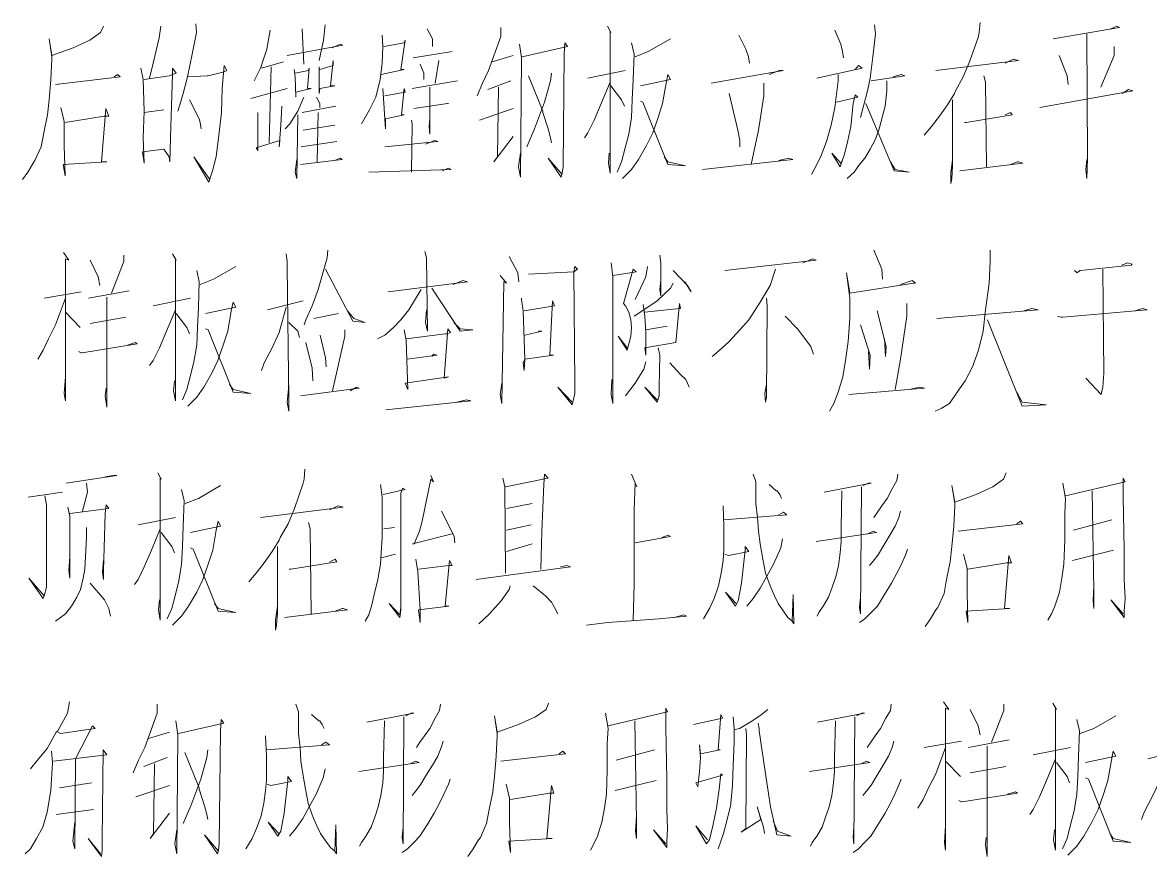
# Model space of a CAD drawing. Header units: millimetres. Extents: x 0 to 829, y 0 to 586.
# Drawn here: x 634.13 to 661.75, y 478.09 to 498.52 of the extents above; entities that cross this region are included whole.
import ezdxf

# ---------------------------------------------------------------- set-up
doc = ezdxf.new("R2010")
doc.units = ezdxf.units.MM

msp = doc.modelspace()

# ---------------------------------------------------------------- linework, layer by layer
at = {"color": 0, "lineweight": 0}
for points in [[(636.107722, 498.429139), (636.040694, 498.273917), (635.779639, 498.086944), (635.366889, 497.899972), (634.844778, 497.713), (634.781278, 498.118694), (634.844778, 497.684778), (634.844778, 497.621278), (634.823611, 497.123861), (634.781278, 496.626444), (634.738944, 496.256028), (634.65075, 495.818583), (634.583722, 495.479917), (634.432028, 495.137722), (634.389694, 495.074222), (634.259167, 494.859028), (634.128639, 494.672056)], [(637.518833, 498.429139), (637.4765, 498.150444), (637.324806, 497.529556), (637.236611, 497.155611)], [(638.369028, 498.489111), (638.390194, 498.273917), (638.280833, 497.74475), (638.171472, 497.187361), (638.062111, 496.781667), (637.977444, 496.502972), (637.931583, 496.34775)], [(640.192889, 498.333889), (640.108222, 497.868222), (639.953, 497.402556), (639.801306, 497.092111)], [(640.976056, 498.365639), (641.018389, 497.497806)], [(641.5405, 498.460889), (641.498167, 498.086944), (641.388806, 497.589528)], [(644.041694, 498.365639), (644.172222, 498.118694), (644.172222, 497.931722)], [(645.844389, 498.397389), (645.844389, 498.178667), (645.541, 497.342583), (645.389306, 497.032139), (645.258778, 496.721694)], [(648.454944, 498.429139), (648.539611, 498.273917), (648.518444, 498.305667), (648.518444, 494.827278), (648.476111, 495.074222), (648.497278, 495.324694)], [(654.01825, 498.333889), (654.169944, 497.995222), (654.212278, 497.80825), (654.236972, 497.653028)], [(654.995444, 498.460889), (655.016611, 498.242167), (654.953111, 497.684778), (654.886083, 497.155611), (654.822583, 496.845167), (654.734389, 496.502972), (654.649722, 496.192528)], [(657.581306, 498.520861), (657.560139, 498.273917), (657.538972, 498.178667), (657.32025, 497.557778), (657.168556, 497.187361), (656.974528, 496.845167), (656.953361, 496.781667), (656.776972, 496.502972), (656.582944, 496.224278), (656.388917, 495.973806), (656.212528, 495.758611)], [(659.366361, 498.118694), (660.996194, 498.397389), (660.929167, 498.429139), (660.777472, 498.365639)], [(642.933972, 498.210417), (642.955139, 497.931722), (642.933972, 497.529556), (642.888111, 497.123861), (642.77875, 496.689944), (642.627056, 496.3795), (642.433028, 496.037306)], [(642.976306, 497.931722), (643.47725, 498.023444), (643.498417, 498.086944), (643.389056, 497.374333), (643.47725, 497.374333), (642.909278, 497.247333)], [(649.996583, 498.118694), (649.453306, 497.80825), (649.12875, 497.684778)], [(651.66875, 498.210417), (651.845139, 497.868222), (651.908639, 497.684778), (651.929806, 497.529556)], [(660.191861, 498.242167), (660.213028, 495.197694), (660.191861, 494.703806), (660.170694, 494.919), (660.191861, 495.169472)], [(640.605639, 497.713), (641.974417, 497.963472), (641.910917, 497.995222), (641.713361, 497.899972)], [(643.692444, 497.653028), (644.648472, 497.80825)], [(646.303, 497.995222), (646.345333, 497.653028), (646.324167, 494.732028), (646.278306, 494.9825), (646.324167, 495.324694)], [(646.3665, 497.684778), (647.474222, 497.931722), (647.410722, 498.023444), (647.389556, 497.74475), (647.364861, 494.9825), (647.343694, 494.827278), (647.322528, 494.732028), (646.997972, 495.197694), (647.343694, 494.795528)], [(649.040556, 498.023444), (649.104056, 497.74475), (649.082889, 497.123861), (649.061722, 496.626444), (649.040556, 496.192528), (648.973528, 495.790361), (648.888861, 495.448167), (648.800667, 495.105972), (648.691306, 494.859028)], [(660.865667, 497.931722), (660.865667, 497.713), (660.537583, 496.936889)], [(639.977694, 497.402556), (640.520972, 497.557778)], [(641.388806, 497.434306), (641.388806, 496.781667), (641.409972, 496.905139), (641.780389, 496.968639), (641.671028, 496.968639), (641.738056, 497.589528), (641.738056, 497.466056), (641.409972, 497.374333)], [(643.865306, 497.497806), (643.9535, 497.279083), (643.9535, 497.123861)], [(644.323917, 497.589528), (644.235722, 497.032139)], [(645.629194, 497.557778), (646.147778, 497.713)], [(656.49475, 497.342583), (658.516167, 497.589528), (658.385639, 497.621278), (658.191611, 497.529556)], [(659.518056, 497.713), (659.712083, 497.215583), (659.73325, 497.000389)], [(634.932972, 497.000389), (636.520472, 497.187361), (636.453444, 497.247333), (636.368778, 497.187361)], [(637.021417, 497.402556), (637.084917, 497.123861), (637.106083, 496.34775), (637.084917, 495.695111), (637.106083, 495.074222), (637.06375, 495.352917), (637.585861, 495.416417), (637.716389, 495.229444), (637.737556, 495.105972), (637.758722, 495.973806), (637.801056, 497.247333), (637.801056, 497.402556), (637.88925, 497.279083), (637.716389, 497.215583), (637.106083, 497.123861)], [(638.171472, 497.187361), (638.65125, 497.215583), (638.672417, 497.215583), (639.064, 497.310833), (639.1275, 497.342583), (639.064, 497.466056), (639.018139, 496.905139), (638.996972, 496.316), (638.933472, 495.758611), (638.866444, 495.229444), (638.781778, 494.88725), (638.693583, 494.608556), (638.323167, 495.229444), (638.71475, 494.672056)], [(640.214056, 497.434306), (640.171722, 495.571639)], [(640.782028, 497.374333), (640.803194, 497.187361), (640.824361, 496.689944), (640.824361, 496.813417), (641.194778, 496.905139), (641.106583, 496.905139), (641.148917, 497.402556), (641.12775, 497.342583), (640.803194, 497.279083)], [(647.082639, 497.279083), (647.061472, 497.092111), (646.909778, 496.566472), (646.669889, 495.913833), (646.475861, 495.479917)], [(646.518194, 497.215583), (646.867444, 496.34775), (646.867444, 496.316), (646.997972, 495.913833), (647.061472, 495.695111), (647.082639, 495.571639)], [(647.975167, 497.155611), (648.888861, 497.342583)], [(649.259278, 496.968639), (649.996583, 497.123861), (649.933083, 497.247333), (649.887222, 497.032139), (649.802556, 496.534722), (649.693194, 496.192528), (649.562667, 495.818583), (649.410972, 495.508139), (649.213417, 495.169472), (649.040556, 494.919), (648.821833, 494.703806)], [(650.994944, 497.032139), (652.758833, 497.342583), (652.670639, 497.342583), (652.409583, 497.247333)], [(654.106444, 497.247333), (654.106444, 497.092111), (654.01825, 496.439472), (653.930056, 496.005556), (653.820694, 495.603389), (653.690167, 495.261194), (653.584333, 495.042472), (653.453806, 494.795528)], [(653.584333, 497.155611), (654.692056, 497.402556), (654.603861, 497.466056), (654.519194, 497.374333)], [(654.910778, 497.092111), (655.736278, 497.215583), (655.648083, 497.247333), (655.454056, 497.187361)], [(657.6695, 497.215583), (657.711833, 497.060361), (657.736528, 494.9825)], [(643.671278, 496.905139), (644.779, 497.092111)], [(644.105194, 496.936889), (644.105194, 495.790361), (644.084028, 495.973806), (644.105194, 496.160778)], [(646.084278, 497.092111), (645.519833, 496.876917)], [(645.780889, 496.936889), (645.759722, 495.229444), (645.671528, 495.105972), (646.147778, 495.726861)], [(648.518444, 497.060361), (648.299722, 496.534722), (648.126861, 496.129028), (647.975167, 495.818583), (647.886972, 495.695111)], [(648.539611, 496.968639), (648.800667, 496.626444), (648.867694, 496.471222)], [(652.279056, 497.032139), (652.279056, 496.721694), (652.148528, 495.882083), (651.975667, 495.042472)], [(655.298833, 497.092111), (655.298833, 496.845167), (655.2565, 496.471222), (655.193, 496.224278), (655.104806, 495.913833), (655.016611, 495.663361), (654.886083, 495.416417), (654.755556, 495.197694), (654.625028, 495.042472), (654.4945, 494.859028), (654.321639, 494.703806)], [(640.605639, 496.905139), (639.716639, 496.658194)], [(641.018389, 496.689944), (640.866694, 496.34775), (640.672667, 496.037306), (640.563306, 495.913833)], [(641.325306, 496.689944), (641.409972, 496.534722), (641.409972, 496.439472)], [(642.955139, 496.905139), (643.018639, 495.913833), (643.018639, 496.160778), (643.47725, 496.256028), (643.410222, 496.256028), (643.47725, 496.905139), (643.498417, 496.813417), (642.997472, 496.721694)], [(651.432389, 496.781667), (651.647583, 495.882083), (651.693444, 495.635139), (651.693444, 495.479917)], [(654.060583, 496.566472), (654.582694, 496.689944), (654.519194, 496.749917), (654.473333, 496.534722), (654.409833, 495.973806), (654.342806, 495.635139), (654.258139, 495.292944), (654.191111, 495.105972), (654.148778, 494.9825), (653.951222, 495.324694), (654.169944, 495.074222), (654.212278, 495.137722)], [(659.038278, 496.439472), (661.32075, 496.845167), (661.211389, 496.876917), (661.059694, 496.781667)], [(635.0635, 496.439472), (635.151694, 496.100806), (635.151694, 495.508139), (635.172861, 494.763778), (635.127, 495.042472), (636.192389, 495.105972), (636.061861, 495.105972), (636.171222, 496.41125), (636.23825, 496.224278), (636.128889, 496.224278), (635.172861, 496.069056)], [(637.106083, 496.316), (637.585861, 496.3795)], [(638.213806, 496.626444), (638.453694, 496.160778), (638.474861, 496.069056), (638.499556, 495.913833)], [(639.8895, 496.316), (639.8895, 495.384667), (639.847167, 495.448167), (640.432778, 495.635139), (640.411611, 495.479917), (640.453944, 496.005556), (640.475111, 496.471222)], [(640.976056, 496.316), (641.801556, 496.471222)], [(644.563806, 496.534722), (644.539111, 496.534722), (643.713611, 496.41125)], [(646.147778, 496.41125), (645.322278, 496.129028)], [(649.259278, 496.594694), (649.322778, 496.566472), (649.933083, 495.042472), (650.367, 495.01425), (649.933083, 495.105972), (649.844889, 495.229444)], [(654.78025, 496.534722), (655.475222, 494.88725), (655.842111, 494.859028), (655.496389, 494.919), (655.387028, 495.105972)], [(656.9075, 496.626444), (656.9075, 495.01425), (656.886333, 494.703806), (656.865167, 494.576806), (656.865167, 494.827278), (656.9075, 495.169472)], [(640.866694, 496.256028), (640.845528, 494.703806), (640.803194, 494.859028), (640.845528, 495.169472)], [(641.367639, 496.316), (641.346472, 495.105972)], [(643.650111, 496.129028), (643.671278, 496.037306), (643.650111, 494.859028)], [(657.19325, 496.069056), (657.235583, 496.069056), (658.364472, 496.256028), (658.322139, 496.316), (658.191611, 496.256028)], [(640.997222, 495.882083), (641.780389, 496.005556)], [(641.822722, 495.603389), (640.954889, 495.479917)], [(642.997472, 495.479917), (644.30275, 495.603389), (644.214556, 495.635139), (643.995833, 495.539889)], [(640.933722, 495.042472), (641.95325, 495.169472), (641.910917, 495.197694), (641.780389, 495.137722)], [(650.77975, 494.919), (652.995194, 495.169472), (652.889361, 495.197694), (652.649472, 495.137722)], [(657.083889, 494.88725), (658.625528, 495.074222), (658.516167, 495.105972), (658.495, 495.105972), (658.322139, 495.042472)], [(642.605889, 494.859028), (644.627306, 494.919), (644.563806, 494.95075), (644.408583, 494.88725)], [(635.130528, 492.883472), (635.261056, 492.6965), (635.176389, 492.72825), (635.176389, 489.249861), (635.151694, 489.436833), (635.176389, 489.839)], [(636.608667, 492.819972), (636.608667, 492.66475), (636.305278, 491.888639)], [(637.804583, 492.851722), (637.892778, 492.6965), (637.871611, 492.72825), (637.871611, 489.249861), (637.82575, 489.496806), (637.846917, 489.747278)], [(640.588, 492.851722), (640.609167, 492.66475), (640.609167, 492.541278), (640.6515, 489.249861), (640.6515, 488.999389), (640.609167, 489.218111), (640.6515, 489.620278)], [(641.607528, 492.943444), (641.586361, 492.756472), (641.371167, 491.980361), (641.219472, 491.578194), (641.06425, 491.236), (641.021917, 491.112528)], [(643.978194, 492.911694), (644.020528, 492.756472), (644.045222, 490.957306), (643.999361, 491.1725), (644.020528, 491.482944)], [(646.041944, 492.788222), (646.260667, 492.386056), (646.281833, 492.167333)], [(649.739056, 492.819972), (649.760222, 492.633), (649.760222, 491.825139), (649.739056, 491.980361), (649.760222, 492.199083)], [(654.977806, 492.943444), (655.171833, 492.477778), (655.193, 492.230833)], [(657.824722, 492.943444), (657.824722, 492.66475), (657.803556, 492.135583), (657.715361, 491.482944), (657.651861, 490.957306), (657.5425, 490.491639), (657.390806, 490.085944), (657.214417, 489.747278), (657.020389, 489.465056), (656.826361, 489.186361), (656.628806, 489.062889), (656.477111, 488.999389)], [(635.783167, 492.6965), (635.980722, 492.290806), (636.023056, 492.075611)], [(639.34975, 492.541278), (638.806472, 492.230833), (638.478389, 492.107361)], [(646.521722, 492.354306), (647.629444, 492.417806), (647.650611, 492.541278), (647.717639, 492.477778), (647.629444, 492.417806), (647.650611, 489.683778), (647.650611, 489.436833), (647.608278, 489.218111), (647.587111, 489.154611), (647.237861, 489.592056), (647.587111, 489.218111)], [(648.543139, 492.633), (648.585472, 492.290806), (648.585472, 492.230833), (648.585472, 489.186361), (648.543139, 489.405083), (648.564306, 489.7755)], [(649.435667, 492.541278), (649.389806, 492.290806), (649.12875, 491.733417)], [(651.326556, 492.446028), (653.563167, 492.6965), (653.4785, 492.72825), (653.238611, 492.633)], [(659.888472, 492.446028), (659.9555, 492.386056), (660.019, 492.446028), (660.040167, 492.446028), (661.281944, 492.573028), (661.303111, 492.60125), (661.19375, 492.633), (661.042056, 492.573028)], [(638.393722, 492.446028), (638.457222, 492.167333), (638.436056, 491.546444), (638.414889, 491.049028), (638.393722, 490.615111), (638.326694, 490.212944), (638.2385, 489.87075), (638.153833, 489.528556), (638.044472, 489.281611)], [(641.544028, 492.477778), (642.217833, 491.20425), (642.521222, 491.1725), (642.239, 491.26775), (642.087306, 491.454722)], [(645.82675, 492.322556), (645.978444, 492.135583), (645.911417, 492.167333), (645.869083, 489.186361), (645.82675, 489.405083), (645.869083, 489.683778)], [(648.585472, 492.322556), (649.153444, 492.417806), (649.086417, 492.477778), (648.846528, 491.638167), (648.892389, 491.578194), (648.977056, 491.422972), (649.022917, 491.236), (649.044083, 491.049028), (649.022917, 490.833833), (648.977056, 490.646861), (648.934722, 490.491639), (648.716, 490.833833), (648.934722, 490.551611)], [(650.063611, 492.446028), (650.412861, 492.075611), (650.501056, 491.920389), (650.345833, 492.167333)], [(652.564806, 492.477778), (652.434278, 492.075611), (652.194389, 491.669917), (651.912167, 491.236), (651.693444, 490.989056), (651.432389, 490.706833), (651.238361, 490.523389), (651.019639, 490.336417)], [(655.630444, 492.107361), (655.912667, 492.199083), (655.997333, 492.135583), (655.955, 492.135583), (654.388667, 491.888639), (654.304, 492.386056), (654.388667, 491.765167), (654.388667, 491.26775), (654.346333, 490.706833), (654.282833, 490.241167), (654.215806, 489.839), (654.106444, 489.465056), (654.000611, 489.186361), (653.89125, 488.999389)], [(660.586972, 492.477778), (660.608139, 489.930722), (660.586972, 489.592056), (660.541111, 489.405083), (660.170694, 489.80725), (660.541111, 489.405083), (660.562278, 489.496806)], [(643.89, 491.980361), (643.586611, 491.482944), (643.392583, 491.236), (643.216194, 491.049028), (643.001, 490.862056), (642.824611, 490.770333)], [(643.085667, 491.920389), (645.022417, 492.167333), (644.913056, 492.199083), (644.673167, 492.107361)], [(644.151056, 492.012111), (644.849556, 490.957306), (645.152944, 490.989056), (644.849556, 491.017278), (644.694333, 491.1725)], [(650.063611, 492.135583), (650.000111, 492.012111), (649.672028, 491.701667), (649.347472, 491.482944), (649.107583, 491.327722)], [(635.176389, 491.765167), (634.9365, 491.112528), (634.763639, 490.770333), (634.633111, 490.491639), (634.502583, 490.272917)], [(634.654278, 491.765167), (635.567972, 491.920389)], [(635.740833, 491.765167), (636.739194, 491.952139)], [(636.195917, 491.796917), (636.195917, 489.094639), (636.153583, 489.373333), (636.17475, 489.560306)], [(637.328333, 491.578194), (638.2385, 491.765167)], [(640.129389, 491.482944), (641.00075, 491.701667)], [(646.348861, 491.765167), (646.348861, 491.733417), (646.391194, 491.454722), (646.433528, 490.272917), (646.412361, 489.994222), (646.391194, 490.181194), (646.433528, 490.272917), (647.1285, 490.368167), (647.043833, 490.368167), (647.107333, 491.701667), (647.153194, 491.578194), (646.412361, 491.454722)], [(652.346083, 491.765167), (652.36725, 491.578194), (652.346083, 489.341583), (652.324917, 489.218111), (652.30375, 489.436833), (652.346083, 489.652028)], [(635.176389, 491.422972), (635.543278, 491.049028)], [(637.871611, 491.482944), (637.652889, 490.957306), (637.480028, 490.551611), (637.328333, 490.241167), (637.240139, 490.117694)], [(638.608917, 491.391222), (639.34975, 491.546444), (639.282722, 491.669917), (639.240389, 491.454722), (639.152194, 490.957306), (639.042833, 490.615111), (638.912306, 490.241167), (638.760611, 489.930722), (638.566583, 489.592056), (638.393722, 489.341583), (638.175, 489.126389)], [(640.588, 491.546444), (640.415139, 490.925556), (640.23875, 490.551611), (640.044722, 490.181194), (639.977694, 489.994222)], [(649.326306, 491.609944), (649.368639, 491.327722), (649.389806, 490.925556), (649.389806, 490.368167), (649.368639, 490.551611), (650.130639, 490.678611), (650.215306, 491.638167), (650.24, 491.514694), (650.215306, 491.514694), (649.368639, 491.422972)], [(655.062472, 491.454722), (655.281194, 490.583361), (655.260028, 490.336417), (655.238861, 490.770333)], [(655.782139, 491.638167), (655.782139, 491.327722), (655.630444, 490.272917), (655.499917, 489.528556)], [(656.519444, 491.26775), (658.999472, 491.482944), (658.847778, 491.514694), (658.650222, 491.454722)], [(659.475722, 491.327722), (659.563917, 491.2995), (659.60625, 491.2995), (661.673528, 491.482944), (661.564167, 491.514694), (661.366611, 491.454722)], [(635.783167, 491.144278), (636.654528, 491.2995)], [(637.892778, 491.391222), (638.153833, 491.049028), (638.217333, 490.893806)], [(640.6515, 491.1725), (640.870222, 490.957306), (640.912556, 490.802083)], [(641.261806, 491.26775), (641.868583, 491.391222)], [(653.499667, 490.396389), (653.432639, 490.583361), (653.108083, 491.017278), (652.804694, 491.327722)], [(657.761222, 491.236), (658.607889, 489.126389), (659.1935, 489.154611), (658.607889, 489.218111), (658.477361, 489.465056)], [(638.608917, 491.017278), (638.675944, 490.989056), (639.282722, 489.465056), (639.716639, 489.436833), (639.282722, 489.528556), (639.198056, 489.652028)], [(641.4135, 490.862056), (641.544028, 490.304667), (641.565194, 490.085944)], [(642.023806, 490.989056), (642.023806, 490.833833), (641.716889, 489.496806)], [(643.47725, 490.989056), (643.523111, 490.738583), (643.565444, 489.528556), (643.501944, 489.683778), (644.563806, 489.839), (644.457972, 489.80725), (644.542639, 491.017278), (644.609667, 490.925556), (644.521472, 490.893806), (644.479139, 490.893806), (643.523111, 490.770333)], [(646.433528, 490.862056), (646.846278, 490.957306), (646.782778, 490.957306), (646.761611, 490.957306)], [(649.389806, 490.989056), (649.911917, 491.080778)], [(654.649722, 491.112528), (654.889611, 490.368167), (654.868444, 490.025972), (654.847278, 490.459889)], [(635.500944, 490.459889), (635.567972, 490.428139), (635.589139, 490.428139), (636.93675, 490.646861), (636.890889, 490.678611), (636.696861, 490.615111)], [(641.06425, 490.678611), (641.219472, 490.057722), (641.240639, 489.747278)], [(643.544278, 490.272917), (644.281583, 490.368167), (644.196917, 490.396389), (644.151056, 490.336417)], [(649.696722, 490.551611), (649.739056, 490.368167), (649.717889, 489.592056), (649.717889, 489.373333), (649.672028, 489.218111), (649.368639, 489.592056), (649.672028, 489.281611)], [(649.389806, 490.212944), (649.347472, 490.025972), (649.12875, 489.683778), (648.892389, 489.373333)], [(649.978944, 490.181194), (650.24, 489.9025), (650.370528, 489.7755), (650.412861, 489.683778), (650.455194, 489.592056)], [(640.933722, 489.373333), (642.369528, 489.560306), (642.306028, 489.592056), (642.150806, 489.496806)], [(654.3675, 489.405083), (656.216056, 489.560306), (656.106694, 489.592056), (655.845639, 489.528556)], [(643.022167, 489.031139), (645.107083, 489.249861), (645.00125, 489.281611), (644.761361, 489.218111)], [(641.043083, 487.577694), (641.021917, 487.33075), (641.00075, 487.2355), (640.785556, 486.614611), (640.630333, 486.240667), (640.436306, 485.902), (640.415139, 485.8385), (640.23875, 485.559806), (640.044722, 485.281111), (639.850694, 485.030639), (639.674306, 484.815444)], [(635.197556, 487.2355), (636.435806, 487.422472), (636.351139, 487.422472), (636.153583, 487.390722)], [(637.437694, 487.485972), (637.522361, 487.33075), (637.501194, 487.358972), (637.501194, 483.880583), (637.458861, 484.131056), (637.480028, 484.378)], [(644.129889, 487.422472), (644.196917, 487.26725), (644.129889, 487.33075), (643.914694, 486.304167), (643.847667, 486.057222), (643.717139, 485.746778), (643.674806, 485.746778), (644.652, 485.993722)], [(645.89025, 487.358972), (645.936111, 487.143778), (645.957278, 485.030639)], [(645.957278, 487.143778), (647.0015, 487.358972), (646.913306, 487.454222), (646.892139, 487.20375), (646.849806, 486.057222), (646.825111, 485.125889)], [(649.044083, 487.454222), (649.174611, 487.143778), (649.132278, 487.2355), (649.107583, 486.582861), (649.107583, 484.751944), (649.086417, 483.880583)], [(652.021528, 487.454222), (652.088556, 487.26725), (652.088556, 486.738083), (652.130889, 486.395889), (652.152056, 486.057222), (652.194389, 485.746778), (652.261417, 485.372833), (652.324917, 485.030639), (652.434278, 484.720194), (652.543639, 484.47325), (652.631833, 484.286278), (652.762361, 484.099306), (652.868194, 483.944083), (652.977556, 483.852361), (653.019889, 483.788861), (652.998722, 484.505), (652.977556, 483.852361)], [(655.563417, 487.454222), (655.54225, 487.299), (655.432889, 487.112028), (655.302361, 486.861556), (655.171833, 486.678111), (655.066, 486.522889), (654.977806, 486.395889)], [(658.216306, 487.485972), (658.152806, 487.33075), (657.89175, 487.143778), (657.479, 486.956806), (656.956889, 486.769833), (656.889861, 487.175528), (656.956889, 486.738083), (656.956889, 486.678111), (656.935722, 486.180694), (656.889861, 485.683278), (656.847528, 485.309333), (656.759333, 484.875417), (656.695833, 484.533222), (656.544139, 484.191028), (656.498278, 484.131056), (656.36775, 483.912333), (656.237222, 483.725361)], [(659.673278, 486.925056), (661.13025, 487.26725), (661.084389, 487.358972), (661.084389, 486.893306), (661.109083, 485.619778), (661.109083, 484.970667), (661.109083, 484.875417), (661.13025, 484.40975), (661.109083, 484.099306), (661.109083, 483.944083), (660.781, 484.378), (661.084389, 484.035806)], [(634.262694, 486.893306), (635.109361, 487.016778)], [(635.6985, 487.2355), (635.719667, 487.016778), (635.589139, 486.522889)], [(638.023306, 487.080278), (638.086806, 486.801583), (638.065639, 486.180694), (638.044472, 485.683278), (638.023306, 485.249361), (637.959806, 484.843667), (637.871611, 484.505), (637.783417, 484.162806), (637.674056, 483.912333)], [(638.979333, 487.175528), (638.436056, 486.861556), (638.1115, 486.738083)], [(642.891639, 487.20375), (642.9375, 486.893306), (642.9375, 486.335917), (642.9375, 485.902), (642.912806, 485.528056), (642.891639, 485.249361), (642.828139, 484.875417), (642.739944, 484.505), (642.676444, 484.222778), (642.609417, 484.007583), (642.521222, 483.852361)], [(642.958667, 486.956806), (643.501944, 487.080278), (643.434917, 487.112028), (643.392583, 486.988556), (643.392583, 484.318028), (643.392583, 484.131056), (643.371417, 483.944083), (643.110361, 484.286278), (643.371417, 484.007583), (643.392583, 484.191028)], [(652.413111, 487.20375), (652.585972, 487.048528), (652.607139, 487.048528), (652.674167, 486.956806), (652.7165, 486.861556)], [(654.194639, 487.048528), (654.173472, 486.148944), (654.173472, 485.80675), (654.152306, 485.528056), (654.109972, 485.217611), (654.042944, 484.938917), (653.95475, 484.688444), (653.870083, 484.4415), (653.739556, 484.222778), (653.630194, 484.067556), (653.587861, 483.975833)], [(653.760722, 487.016778), (654.914306, 487.2355), (654.847278, 487.2355), (654.71675, 487.175528)], [(654.674417, 487.143778), (654.65325, 484.035806), (654.628556, 484.191028), (654.65325, 484.4415)], [(659.60625, 487.2355), (659.673278, 486.861556), (659.652111, 486.491139), (659.652111, 485.8385), (659.630944, 485.249361), (659.585083, 484.907167), (659.521583, 484.564972), (659.412222, 484.222778), (659.324028, 484.035806), (659.239361, 483.880583)], [(660.325917, 487.048528), (660.36825, 484.596722), (660.36825, 484.162806), (660.347083, 484.349778), (660.36825, 484.720194)], [(634.675444, 486.925056), (634.717778, 486.706333), (634.717778, 484.688444), (634.654278, 484.47325), (634.633111, 484.40975), (634.283861, 484.907167), (634.654278, 484.47325)], [(646.609917, 486.738083), (645.978444, 486.614611)], [(635.239889, 486.646361), (635.28575, 486.427639), (635.28575, 484.907167), (635.261056, 485.094139), (635.28575, 485.436333)], [(635.28575, 486.491139), (636.241778, 486.614611), (636.17475, 486.706333), (636.153583, 486.491139), (636.11125, 485.094139), (636.11125, 484.875417), (636.090083, 485.062389), (636.11125, 485.341083)], [(639.956528, 486.395889), (641.977944, 486.646361), (641.847417, 486.678111), (641.653389, 486.582861)], [(644.390944, 486.551111), (644.609667, 486.117194), (644.697861, 485.930222), (644.719028, 485.775)], [(651.284222, 486.678111), (651.305389, 486.180694), (651.305389, 485.683278), (651.305389, 485.591556), (651.284222, 485.341083), (651.238361, 485.030639), (651.174861, 484.720194), (651.0655, 484.40975), (650.956139, 484.162806), (650.804444, 483.912333)], [(651.305389, 486.335917), (652.847028, 486.459389), (652.762361, 486.522889), (652.653, 486.459389), (652.762361, 486.522889)], [(655.630444, 486.551111), (655.588111, 486.395889), (655.499917, 486.180694), (655.369389, 485.961972), (655.217694, 485.715028), (655.087167, 485.496306), (654.998972, 485.372833), (654.868444, 485.217611)], [(636.957917, 486.212444), (637.871611, 486.395889)], [(638.242028, 486.025472), (638.979333, 486.180694), (638.915833, 486.304167), (638.869972, 486.085444), (638.785306, 485.591556), (638.675944, 485.249361), (638.545417, 484.875417), (638.393722, 484.564972), (638.196167, 484.222778), (638.023306, 483.975833), (637.804583, 483.757111)], [(641.131278, 486.272417), (641.173611, 486.117194), (641.198306, 484.035806)], [(645.978444, 486.085444), (646.58875, 486.212444)], [(657.041556, 486.057222), (658.629056, 486.240667), (658.565556, 486.304167), (658.477361, 486.240667)], [(660.802167, 486.335917), (659.867306, 486.085444)], [(635.6985, 486.148944), (635.6985, 486.025472), (635.6985, 485.902), (635.652639, 485.125889), (635.610306, 484.907167), (635.546806, 484.628472), (635.458611, 484.4415), (635.328083, 484.222778), (635.176389, 484.035806), (634.9365, 483.852361)], [(637.501194, 486.117194), (637.286, 485.591556), (637.109611, 485.185861), (636.957917, 484.875417), (636.869722, 484.751944)], [(637.522361, 486.025472), (637.783417, 485.683278), (637.850444, 485.528056)], [(643.240889, 486.148944), (642.979833, 486.117194)], [(649.132278, 485.775), (650.000111, 485.930222), (649.936611, 485.961972), (649.781389, 485.902)], [(653.566694, 485.80675), (655.044833, 486.025472), (654.956639, 486.057222), (654.826111, 485.993722)], [(638.242028, 485.651528), (638.305528, 485.619778), (638.915833, 484.099306), (639.34975, 484.067556), (638.915833, 484.162806), (638.827639, 484.286278)], [(640.369278, 485.683278), (640.369278, 484.067556), (640.348111, 483.757111), (640.326944, 483.633639), (640.326944, 483.880583), (640.369278, 484.222778)], [(646.609917, 485.746778), (645.978444, 485.559806)], [(651.326556, 485.496306), (651.41475, 485.464556), (651.912167, 485.559806), (651.8275, 485.683278), (651.8275, 485.591556), (651.739306, 484.783694), (651.696972, 484.564972), (651.651111, 484.349778), (651.587611, 484.222778), (651.347722, 484.564972), (651.608778, 484.286278)], [(652.737667, 485.87025), (652.695333, 485.651528), (652.522472, 485.249361), (652.346083, 484.938917), (652.194389, 484.660222), (652.021528, 484.40975), (651.869833, 484.222778)], [(655.803306, 485.619778), (655.760972, 485.496306), (655.651611, 485.249361), (655.54225, 485.030639), (655.411722, 484.783694), (655.238861, 484.505), (655.066, 484.222778), (654.914306, 484.067556), (654.759083, 483.912333), (654.628556, 483.820611)], [(640.655028, 485.125889), (640.697361, 485.125889), (641.82625, 485.309333), (641.783917, 485.372833), (641.653389, 485.309333)], [(643.262056, 485.496306), (642.912806, 485.404583)], [(643.763, 485.372833), (643.805333, 485.062389), (643.868833, 484.131056), (643.868833, 483.820611), (643.8265, 484.131056), (644.567333, 484.222778), (644.479139, 484.222778), (644.5885, 485.341083), (644.652, 485.217611), (644.567333, 485.217611), (643.8265, 485.125889)], [(657.172083, 485.496306), (657.260278, 485.154111), (657.260278, 484.564972), (657.281444, 483.820611), (657.239111, 484.099306), (658.3045, 484.162806), (658.173972, 484.162806), (658.283333, 485.464556), (658.346833, 485.281111), (658.237472, 485.281111), (657.281444, 485.125889)], [(659.846139, 485.341083), (660.848028, 485.591556)], [(645.241139, 484.875417), (647.544778, 485.185861), (647.456583, 485.217611), (647.304889, 485.185861)], [(635.783167, 484.783694), (636.132417, 484.378), (636.241778, 484.162806), (636.284111, 483.975833)], [(646.066639, 484.720194), (646.045472, 484.628472), (645.847917, 484.349778), (645.565694, 484.035806), (645.304639, 483.788861)], [(646.631083, 484.720194), (646.934472, 484.47325), (647.086167, 484.318028), (647.153194, 484.191028), (647.241389, 484.035806)], [(640.545667, 483.944083), (642.087306, 484.131056), (641.977944, 484.162806), (641.956778, 484.162806), (641.783917, 484.099306)], [(647.936361, 483.757111), (648.458472, 483.820611), (649.717889, 483.912333), (650.391694, 483.975833), (650.324667, 484.007583), (650.088306, 483.944083)], [(635.275167, 481.880333), (635.232833, 481.601639), (634.992944, 481.167722), (634.950611, 481.135972), (634.731889, 480.733806), (634.492, 480.451583), (634.319139, 480.236389)], [(637.427111, 481.820361), (637.427111, 481.601639), (637.123722, 480.762028), (636.972028, 480.451583), (636.8415, 480.141139)], [(640.817306, 481.820361), (640.884333, 481.633389), (640.884333, 481.104222), (640.926667, 480.762028), (640.947833, 480.423361), (640.993694, 480.112917), (641.057194, 479.738972), (641.124222, 479.396778), (641.230056, 479.086333), (641.339417, 478.839389), (641.427611, 478.652417), (641.558139, 478.465444), (641.6675, 478.310222), (641.773333, 478.2185), (641.819194, 478.155), (641.798028, 478.867611), (641.773333, 478.2185)], [(644.362722, 481.820361), (644.341556, 481.665139), (644.232194, 481.478167), (644.101667, 481.227694), (643.971139, 481.04425), (643.861778, 480.889028), (643.773583, 480.762028)], [(647.012083, 481.848583), (646.948583, 481.693361), (646.687528, 481.509917), (646.274778, 481.322944), (645.752667, 481.135972), (645.689167, 481.538139), (645.752667, 481.104222), (645.752667, 481.04425), (645.7315, 480.546833), (645.689167, 480.049417), (645.643306, 479.675472), (645.558639, 479.241556), (645.491611, 478.899361), (645.339917, 478.557167), (645.297583, 478.497194), (645.167056, 478.278472), (645.036528, 478.0915)], [(655.404667, 481.820361), (655.3835, 481.665139), (655.274139, 481.478167), (655.143611, 481.227694), (655.013083, 481.04425), (654.903722, 480.889028), (654.815528, 480.762028)], [(656.68525, 481.880333), (656.815778, 481.693361), (656.731111, 481.725111), (656.731111, 478.246722), (656.706417, 478.433694), (656.731111, 478.839389)], [(658.163389, 481.820361), (658.163389, 481.665139), (657.86, 480.889028)], [(659.359306, 481.848583), (659.4475, 481.693361), (659.426333, 481.725111), (659.426333, 478.246722), (659.380472, 478.497194), (659.401639, 478.744139)], [(641.208889, 481.569889), (641.385278, 481.414667), (641.406444, 481.414667), (641.469944, 481.322944), (641.515806, 481.227694)], [(642.5565, 481.382917), (643.710083, 481.601639), (643.643056, 481.601639), (643.512528, 481.538139)], [(643.470194, 481.509917), (643.449028, 478.401944), (643.427861, 478.557167), (643.449028, 478.807639)], [(648.405556, 481.601639), (648.469056, 481.227694), (648.447889, 480.857278), (648.447889, 480.204639), (648.426722, 479.6155), (648.384389, 479.273306), (648.317361, 478.931111), (648.208, 478.588917), (648.123333, 478.401944), (648.035139, 478.246722)], [(648.469056, 481.291194), (649.926028, 481.633389), (649.883694, 481.725111), (649.883694, 481.259444), (649.904861, 479.985917), (649.904861, 479.333278), (649.904861, 479.241556), (649.926028, 478.775889), (649.904861, 478.465444), (649.904861, 478.310222), (649.576778, 478.744139), (649.883694, 478.401944)], [(650.5575, 481.322944), (651.273639, 481.478167), (651.231306, 481.569889), (651.164278, 480.702056), (651.210139, 480.702056), (650.730361, 480.606806), (650.709194, 480.825528), (650.730361, 480.515083), (650.709194, 480.172889), (650.666861, 479.798944), (650.621, 479.894194), (651.273639, 480.081167), (651.231306, 480.112917), (651.185444, 479.738972), (651.121944, 479.273306), (651.03375, 478.839389), (650.949083, 478.497194), (650.882056, 478.401944), (650.621, 478.839389), (650.903222, 478.497194)], [(651.534694, 481.509917), (651.555861, 481.227694), (651.555861, 480.889028), (651.534694, 480.328111), (651.513528, 479.830694), (651.471194, 479.396778), (651.471194, 479.365028), (651.383, 478.994611), (651.294806, 478.652417), (651.164278, 478.278472)], [(652.381361, 481.693361), (652.187333, 481.538139), (651.947444, 481.382917), (651.686389, 481.227694), (651.577028, 481.199472)], [(653.598444, 481.382917), (654.752028, 481.601639), (654.685, 481.601639), (654.554472, 481.538139)], [(654.512139, 481.509917), (654.490972, 478.401944), (654.469806, 478.557167), (654.490972, 478.807639)], [(657.337889, 481.693361), (657.535444, 481.291194), (657.577778, 481.072472)], [(660.904472, 481.538139), (660.361194, 481.227694), (660.033111, 481.104222)], [(634.992944, 481.135972), (635.059972, 481.104222), (635.906639, 481.227694), (635.839611, 481.291194), (635.426861, 480.483333), (635.405694, 478.278472), (635.363361, 478.465444), (635.405694, 478.931111)], [(637.885722, 481.414667), (637.928056, 481.072472), (637.906889, 478.155), (637.861028, 478.401944), (637.906889, 478.744139)], [(637.949222, 481.104222), (639.056944, 481.354694), (638.993444, 481.446417), (638.972278, 481.167722), (638.947583, 478.401944), (638.926417, 478.246722), (638.90525, 478.155), (638.580694, 478.620667), (638.926417, 478.2185)], [(642.993944, 481.414667), (642.96925, 480.515083), (642.96925, 480.172889), (642.948083, 479.894194), (642.90575, 479.58375), (642.838722, 479.305056), (642.754056, 479.054583), (642.665861, 478.807639), (642.535333, 478.588917), (642.425972, 478.433694), (642.383639, 478.341972)], [(649.121694, 481.414667), (649.164028, 478.962861), (649.164028, 478.528944), (649.142861, 478.712389), (649.164028, 479.086333)], [(651.838083, 481.227694), (651.85925, 481.072472), (651.838083, 478.775889), (651.728722, 478.684167), (652.2085, 478.994611), (652.120306, 479.305056), (652.275528, 478.807639), (652.296694, 478.652417)], [(652.145, 481.354694), (652.166167, 481.227694), (652.166167, 481.167722), (652.317861, 480.172889), (652.448389, 479.305056), (652.600083, 478.620667), (652.949333, 478.588917), (652.62125, 478.712389), (652.511889, 478.962861)], [(654.035889, 481.414667), (654.011194, 480.515083), (654.011194, 480.172889), (653.990028, 479.894194), (653.947694, 479.58375), (653.880667, 479.305056), (653.796, 479.054583), (653.707806, 478.807639), (653.577278, 478.588917), (653.467917, 478.433694), (653.425583, 478.341972)], [(659.948444, 481.446417), (660.011944, 481.167722), (659.990778, 480.546833), (659.969611, 480.049417), (659.948444, 479.6155), (659.881417, 479.209806), (659.793222, 478.867611), (659.708556, 478.528944), (659.599194, 478.278472)], [(637.211917, 480.98075), (637.7305, 481.135972)], [(640.08, 481.04425), (640.101167, 480.546833), (640.101167, 480.049417), (640.101167, 479.954167), (640.08, 479.707222), (640.037667, 479.396778), (639.970639, 479.086333), (639.861278, 478.775889), (639.751917, 478.528944), (639.600222, 478.278472)], [(644.426222, 480.91725), (644.383889, 480.762028), (644.295694, 480.546833), (644.165167, 480.328111), (644.013472, 480.081167), (643.882944, 479.862444), (643.79475, 479.738972), (643.66775, 479.58375)], [(655.468167, 480.91725), (655.425833, 480.762028), (655.337639, 480.546833), (655.207111, 480.328111), (655.055417, 480.081167), (654.924889, 479.862444), (654.840222, 479.738972), (654.709694, 479.58375)], [(656.209, 480.762028), (657.122694, 480.91725)], [(657.295556, 480.762028), (658.293917, 480.949)], [(634.84125, 480.670306), (634.862417, 480.391611), (634.820083, 479.707222), (634.731889, 479.178056), (634.622528, 478.807639), (634.470833, 478.528944), (634.319139, 478.278472), (634.188611, 478.155)], [(634.883583, 480.423361), (636.188861, 480.578583), (636.100667, 480.702056), (636.0795, 478.497194), (636.0795, 478.246722), (636.058333, 478.0915), (635.733778, 478.528944), (636.037167, 478.155)], [(638.665361, 480.702056), (638.644194, 480.515083), (638.4925, 479.985917), (638.252611, 479.333278), (638.058583, 478.899361)], [(638.100917, 480.638556), (638.450167, 479.770722), (638.450167, 479.738972), (638.580694, 479.333278), (638.644194, 479.118083), (638.665361, 478.994611)], [(640.101167, 480.702056), (641.642806, 480.825528), (641.558139, 480.889028), (641.448778, 480.825528), (641.558139, 480.889028)], [(645.840861, 480.423361), (647.424833, 480.606806), (647.361333, 480.670306), (647.273139, 480.606806)], [(649.601472, 480.702056), (648.666611, 480.451583)], [(656.731111, 480.762028), (656.491222, 480.112917), (656.318361, 479.770722), (656.187833, 479.4885), (656.057306, 479.273306)], [(657.750639, 480.793778), (657.750639, 478.0915), (657.708306, 478.373722), (657.729472, 478.557167)], [(658.883056, 480.578583), (659.793222, 480.762028)], [(660.163639, 480.391611), (660.904472, 480.546833), (660.837444, 480.670306), (660.795111, 480.451583), (660.706917, 479.954167), (660.597556, 479.6155), (660.467028, 479.241556), (660.315333, 478.931111), (660.121306, 478.588917), (659.948444, 478.341972), (659.729722, 478.12325)], [(661.684111, 480.483333), (662.555472, 480.702056)], [(637.667, 480.515083), (637.102556, 480.296361)], [(637.363611, 480.359861), (637.338917, 478.652417), (637.25425, 478.528944), (637.7305, 479.149833)], [(642.362472, 480.172889), (643.840611, 480.391611), (643.752417, 480.423361), (643.621889, 480.359861)], [(653.404417, 480.172889), (654.882556, 480.391611), (654.794361, 480.423361), (654.663833, 480.359861)], [(656.731111, 480.423361), (657.098, 480.049417)], [(659.426333, 480.483333), (659.207611, 479.954167), (659.03475, 479.552), (658.883056, 479.241556), (658.794861, 479.118083)], [(659.4475, 480.391611), (659.708556, 480.049417), (659.772056, 479.894194)], [(662.142722, 480.546833), (661.969861, 479.925944), (661.793472, 479.552), (661.599444, 479.178056), (661.532417, 478.994611)], [(641.536972, 480.236389), (641.491111, 480.017667), (641.31825, 479.6155), (641.145389, 479.305056), (640.993694, 479.022833), (640.817306, 478.775889), (640.665611, 478.588917)], [(657.337889, 480.141139), (658.20925, 480.296361)], [(635.818444, 479.894194), (635.035278, 479.770722)], [(637.7305, 479.830694), (636.905, 479.552)], [(640.122333, 479.862444), (640.210528, 479.830694), (640.711472, 479.925944), (640.623278, 480.049417), (640.623278, 479.954167), (640.535083, 479.149833), (640.49275, 478.931111), (640.450417, 478.712389), (640.383389, 478.588917), (640.1435, 478.931111), (640.404556, 478.652417)], [(644.599083, 479.985917), (644.55675, 479.862444), (644.447389, 479.6155), (644.341556, 479.396778), (644.211028, 479.149833), (644.034639, 478.867611), (643.861778, 478.588917), (643.710083, 478.433694), (643.558389, 478.278472), (643.427861, 478.18675)], [(645.971389, 479.862444), (646.056056, 479.52025), (646.056056, 478.931111), (646.077222, 478.18675), (646.034889, 478.465444), (647.100278, 478.528944), (646.96975, 478.528944), (647.079111, 479.830694), (647.142611, 479.643722), (647.036778, 479.643722), (646.077222, 479.4885)], [(648.645444, 479.707222), (649.643806, 479.954167)], [(655.644556, 479.985917), (655.598694, 479.862444), (655.489333, 479.6155), (655.3835, 479.396778), (655.252972, 479.149833), (655.076583, 478.867611), (654.903722, 478.588917), (654.752028, 478.433694), (654.600333, 478.278472), (654.469806, 478.18675)], [(660.163639, 480.017667), (660.230667, 479.985917), (660.837444, 478.465444), (661.271361, 478.433694), (660.837444, 478.528944), (660.752778, 478.652417)], [(657.055667, 479.460278), (657.122694, 479.428528), (657.143861, 479.428528), (658.491472, 479.643722), (658.445611, 479.675472), (658.251583, 479.6155)], [(634.950611, 479.118083), (635.864306, 479.241556)]]:
    msp.add_lwpolyline(points, dxfattribs=at)

doc.saveas('drawing.dxf')
